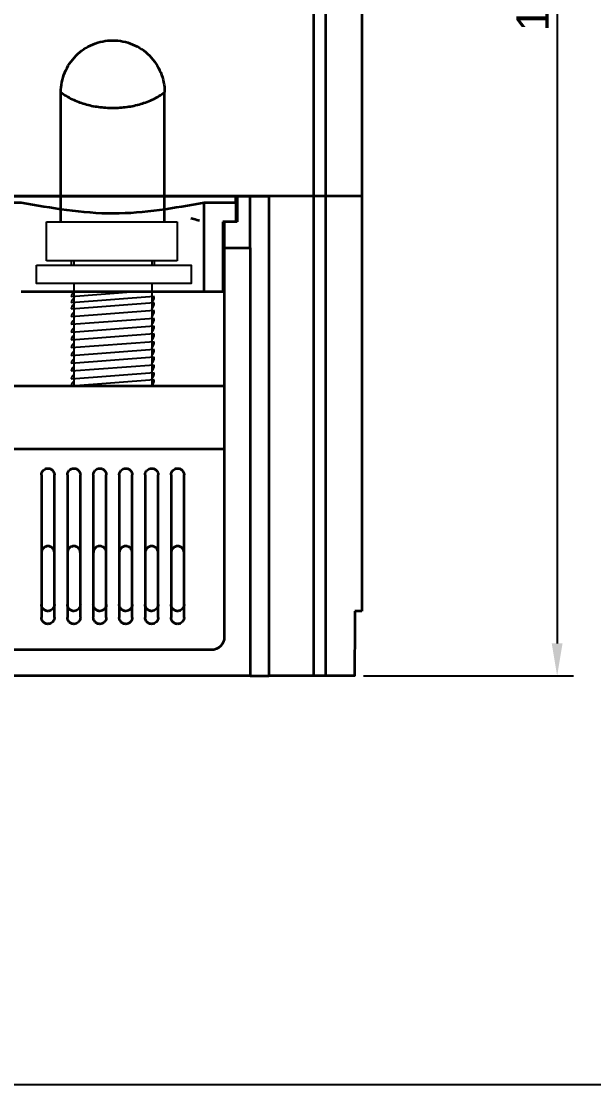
# Model space of a CAD drawing. Header units: millimetres. Extents: x 58 to 898, y 43 to 722.
# Drawn here: x 799.1 to 843.3, y 42.7 to 124.7 of the extents above; entities that cross this region are included whole.
import ezdxf

# ---------------------------------------------------------------- set-up
doc = ezdxf.new("R2010")
doc.units = ezdxf.units.MM
for name, color, linetype in [('3', 3, 'Continuous'), ('4', 133, 'Continuous'), ('55', 5, 'Continuous')]:
    doc.layers.add(name, color=color, linetype=linetype)
doc.styles.get("Standard").update_dxf_attribs({"font": 'BareunDotumPro1.ttf'})
doc.dimstyles.new('ISO-25', dxfattribs={"dimtxt": 2.5, "dimasz": 2.5, "dimexe": 1.25, "dimexo": 0.625, "dimtad": 1, "dimtxsty": 'Standard', "dimcen": 2.5, "dimadec": 0, "dimazin": 0, "dimtfac": 1, "dimtmove": 0, "dimatfit": 3, "dimfxl": 0, "dimarcsym": 0})

# ---------------------------------------------------------------- blocks, each defined once
blk = doc.blocks.new('*D166')
at = {"color": 0, "lineweight": -2}
for p, q in [((824.661, 179.195), (841.68, 179.195)), ((840.43, 176.695), (840.43, 76.695)), ((825.485, 74.195), (841.68, 74.195))]:
    blk.add_line(p, q, dxfattribs=at)
at = {"color": 0}
for points in [[(840.847, 176.695), (840.014, 176.695), (840.43, 179.195)], [(840.014, 76.695), (840.847, 76.695), (840.43, 74.195)]]:
    blk.add_solid(points, dxfattribs=at)
at = {"layer": 'Defpoints', "color": 0}
for p in [(824.036, 179.195), (824.86, 74.195), (840.43, 74.195)]:
    blk.add_point(p, dxfattribs=at)
at = {"color": 0, "insert": (838.555, 126.695), "char_height": 2.5, "attachment_point": 5, "rotation": 90}
blk.add_mtext('105', dxfattribs=at)

msp = doc.modelspace()

# ---------------------------------------------------------------- linework, layer by layer
at = {"color": 0, "linetype": 'ByBlock', "lineweight": 35}
for p, q in [((821.654, 74.195), (821.654, 163.895)), ((822.599, 74.195), (822.599, 163.895)), ((825.36, 163.895), (825.36, 111.195)), ((802.16, 109.195), (802.16, 119.195)), ((810.16, 109.195), (810.16, 119.195)), ((825.36, 111.195), (745.36, 111.195)), ((812.86, 111.195), (757.86, 111.195))]:
    msp.add_line(p, q, dxfattribs=at)
msp.add_lwpolyline([(57.955, 623.708), (897.871, 623.708), (897.871, 42.67), (57.955, 42.67)], close=True)
for points, knots in [([(802.16, 119.195), (802.16, 119.716), (802.368, 120.768), (803.258, 122.097), (804.588, 122.987), (805.64, 123.195), (806.16, 123.195)], [0, 0, 0, 0, 1.560723, 3.121445, 4.682168, 6.24289, 6.24289, 6.24289, 6.24289]), ([(806.16, 123.195), (806.68, 123.195), (807.732, 122.987), (809.062, 122.097), (809.952, 120.768), (810.16, 119.716), (810.16, 119.195)], [0, 0, 0, 0, 1.560723, 3.121445, 4.682168, 6.24289, 6.24289, 6.24289, 6.24289]), ([(802.16, 119.195), (802.43, 118.993), (803.023, 118.637), (804.006, 118.265), (805.064, 118.043), (806.16, 117.97), (807.256, 118.043), (808.314, 118.265), (809.298, 118.637), (809.89, 118.993), (810.16, 119.195)], [0, 0, 0, 0, 1.012314, 2.059029, 3.140808, 4.242998, 5.345189, 6.426967, 7.473683, 8.485997, 8.485997, 8.485997, 8.485997]), ([(812.86, 109.287), (812.786, 109.306), (812.638, 109.345), (812.414, 109.405), (812.264, 109.444), (812.189, 109.464)], [0, 0, 0, 0, 0.2286263, 0.4602496, 0.6945884, 0.6945884, 0.6945884, 0.6945884])]:
    msp.add_open_spline(points, degree=3, knots=knots, dxfattribs=at)
at = {"layer": '3', "color": 0, "linetype": 'ByBlock', "lineweight": 35}
for p, q in [((755.06, 111.195), (815.66, 111.195)), ((815.66, 110.66), (815.66, 111.195)), ((799.103, 110.66), (792.418, 110.66)), ((815.66, 110.66), (813.218, 110.66)), ((813.218, 103.796), (813.218, 110.66)), ((815.66, 110.66), (815.66, 109.195)), ((814.76, 109.195), (814.66, 109.195)), ((814.66, 109.195), (814.66, 103.796)), ((814.66, 103.796), (813.218, 103.796))]:
    msp.add_line(p, q, dxfattribs=at)
at = {"layer": '3'}
for p, q in [((801.055, 109.195), (811.136, 109.195)), ((801.055, 106.21), (801.055, 109.195)), ((811.136, 109.195), (811.136, 106.21)), ((811.136, 106.21), (801.055, 106.21)), ((802.96, 106.21), (802.96, 105.868)), ((803.16, 106.21), (803.16, 105.868)), ((809.16, 106.21), (809.16, 105.868)), ((809.36, 106.21), (809.36, 105.868)), ((803.16, 104.454), (803.16, 96.545)), ((809.16, 104.454), (809.16, 96.545)), ((807.904, 103.796), (802.96, 103.425)), ((809.36, 103.44), (802.96, 102.96)), ((809.36, 102.96), (802.96, 102.48)), ((809.36, 102.36), (802.96, 101.88)), ((809.36, 101.76), (802.96, 101.28)), ((809.36, 101.16), (802.96, 100.68)), ((809.36, 100.56), (802.96, 100.08)), ((809.36, 99.96), (802.96, 99.48)), ((809.36, 99.36), (802.96, 98.88)), ((809.36, 98.76), (802.96, 98.28)), ((809.36, 98.16), (802.96, 97.68)), ((809.36, 97.56), (802.96, 97.08)), ((809.36, 97.025), (802.96, 96.545))]:
    msp.add_line(p, q, dxfattribs=at)
msp.add_lwpolyline([(800.276, 105.868), (812.205, 105.868), (812.205, 104.454), (800.276, 104.454)], close=True, dxfattribs=at)
for centre, radius, start, end in [((803.375, 103.425), 0.414, 121.1623, 180), ((808.667, 103.44), 0.693, 314.35203, 0), ((803.375, 102.96), 0.414, 121.1623, 180), ((803.375, 102.48), 0.414, 121.1623, 180), ((808.667, 102.96), 0.693, 314.35203, 0), ((803.375, 101.88), 0.414, 121.1623, 180), ((808.667, 102.36), 0.693, 314.35203, 0), ((808.667, 101.76), 0.693, 314.35203, 0), ((803.375, 101.28), 0.414, 121.1623, 180), ((803.375, 100.68), 0.414, 121.1623, 180), ((808.667, 101.16), 0.693, 314.35203, 0), ((803.375, 100.095), 0.414, 121.1623, 180), ((808.667, 100.56), 0.693, 314.35203, 0), ((803.375, 99.495), 0.414, 121.1623, 180), ((803.375, 98.88), 0.414, 121.1623, 180), ((808.667, 99.96), 0.693, 314.35203, 0), ((808.667, 99.36), 0.693, 314.35203, 0), ((803.375, 98.28), 0.414, 121.1623, 180), ((808.667, 98.76), 0.693, 314.35203, 0), ((803.375, 97.68), 0.414, 121.1623, 180), ((808.667, 98.16), 0.693, 314.35203, 0), ((803.375, 97.08), 0.414, 121.1623, 180), ((803.375, 96.56), 0.414, 121.1623, 180), ((808.667, 97.56), 0.693, 314.35203, 0), ((808.667, 97.025), 0.693, 314.35203, 0)]:
    msp.add_arc(centre, radius, start, end, dxfattribs=at)
at = {"layer": '3', "color": 0, "linetype": 'ByBlock', "lineweight": 35}
msp.add_open_spline([(813.218, 110.66), (810.929, 110.277), (808.607, 109.846), (803.806, 109.836), (801.406, 110.275), (799.103, 110.66)], degree=3, knots=[0, 0, 0, 0, 0.5, 0.5, 1, 1, 1, 1], dxfattribs=at)
msp.add_rational_spline([(813.218, 103.796), (808.576, 103.796), (803.744, 103.796), (799.103, 103.796)], [0.989961183242, 0.963981359512, 0.963981359512, 0.989961183242], degree=3, dxfattribs=at)
at = {"layer": '4', "color": 0, "linetype": 'ByBlock', "lineweight": 35}
for p, q in [((815.66, 111.195), (815.76, 111.195)), ((815.76, 111.195), (816.76, 111.195)), ((815.76, 111.195), (815.76, 109.195)), ((816.76, 107.195), (816.76, 111.195)), ((816.76, 111.195), (818.195, 111.195)), ((818.195, 111.195), (818.195, 74.195)), ((825.36, 111.195), (818.195, 111.195)), ((825.36, 111.195), (825.36, 79.195)), ((815.76, 109.195), (814.76, 109.195)), ((814.76, 109.195), (814.76, 107.195)), ((814.76, 107.195), (814.76, 77.195)), ((814.76, 107.195), (816.76, 107.195)), ((816.76, 107.195), (816.76, 74.195)), ((800.66, 89.695), (800.66, 78.695)), ((801.66, 78.695), (801.66, 89.695)), ((802.66, 89.695), (802.66, 78.695)), ((803.66, 78.695), (803.66, 89.695)), ((804.66, 89.695), (804.66, 78.695)), ((805.66, 78.695), (805.66, 89.695)), ((806.66, 89.695), (806.66, 78.695)), ((807.66, 78.695), (807.66, 89.695)), ((808.66, 89.695), (808.66, 78.695)), ((809.66, 78.695), (809.66, 89.695)), ((810.66, 89.695), (810.66, 78.695)), ((811.66, 78.695), (811.66, 89.695)), ((825.36, 79.195), (824.823, 79.195)), ((813.76, 76.195), (798.56, 76.195)), ((816.76, 74.195), (753.96, 74.195)), ((816.76, 74.195), (818.195, 74.195)), ((824.81, 74.195), (818.195, 74.195))]:
    msp.add_line(p, q, dxfattribs=at)
at = {"layer": '4', "color": 0, "linetype": 'ByBlock', "lineweight": 35, "extrusion": (0, 0, -1)}
msp.add_arc((-813.76, 77.195), 1, 180, 270, dxfattribs=at)
at = {"layer": '4', "color": 0, "linetype": 'ByBlock', "lineweight": 35}
for points in [[(814.76, 96.545), (809.144, 96.545), (803.176, 96.545), (797.56, 96.545)], [(797.56, 91.695), (803.176, 91.695), (809.144, 91.695), (814.76, 91.695)]]:
    msp.add_rational_spline(points, [1, 0.960635087259, 0.960635087259, 1], degree=3, dxfattribs=at)
for points, knots in [([(800.66, 89.695), (800.66, 89.729), (800.663, 89.762), (800.677, 89.826), (800.686, 89.859), (800.712, 89.92), (800.728, 89.948), (800.764, 90.003), (800.786, 90.028), (800.855, 90.097), (800.911, 90.134), (801, 90.17), (801.032, 90.18), (801.095, 90.192), (801.127, 90.195), (801.192, 90.195), (801.224, 90.192), (801.288, 90.18), (801.319, 90.171), (801.379, 90.146), (801.408, 90.131), (801.462, 90.095), (801.488, 90.075), (801.535, 90.028), (801.556, 90.003), (801.592, 89.949), (801.608, 89.92), (801.634, 89.858), (801.644, 89.827), (801.657, 89.762), (801.66, 89.729), (801.66, 89.695)], [0, 0, 0, 0, 0.0625, 0.0625, 0.125, 0.125, 0.1875, 0.1875, 0.25, 0.25, 0.375, 0.375, 0.4375, 0.4375, 0.5, 0.5, 0.5625, 0.5625, 0.625, 0.625, 0.6875, 0.6875, 0.75, 0.75, 0.8125, 0.8125, 0.875, 0.875, 0.9375, 0.9375, 1, 1, 1, 1]), ([(802.66, 89.695), (802.66, 89.729), (802.663, 89.761), (802.676, 89.826), (802.686, 89.857), (802.711, 89.918), (802.727, 89.947), (802.763, 90.001), (802.784, 90.027), (802.854, 90.096), (802.909, 90.133), (803.029, 90.182), (803.095, 90.195), (803.192, 90.195), (803.225, 90.192), (803.289, 90.18), (803.32, 90.17), (803.381, 90.145), (803.41, 90.13), (803.464, 90.094), (803.489, 90.073), (803.536, 90.027), (803.557, 90.001), (803.593, 89.947), (803.609, 89.918), (803.634, 89.857), (803.644, 89.826), (803.657, 89.762), (803.66, 89.729), (803.66, 89.695)], [0, 0, 0, 0, 0.0625, 0.0625, 0.125, 0.125, 0.1875, 0.1875, 0.25, 0.25, 0.375, 0.375, 0.5, 0.5, 0.5625, 0.5625, 0.625, 0.625, 0.6875, 0.6875, 0.75, 0.75, 0.8125, 0.8125, 0.875, 0.875, 0.9375, 0.9375, 1, 1, 1, 1]), ([(804.66, 89.695), (804.66, 89.729), (804.663, 89.761), (804.676, 89.825), (804.686, 89.857), (804.711, 89.917), (804.726, 89.946), (804.763, 90.001), (804.784, 90.026), (804.853, 90.095), (804.909, 90.133), (805.029, 90.182), (805.095, 90.195), (805.193, 90.195), (805.226, 90.192), (805.29, 90.179), (805.321, 90.17), (805.382, 90.145), (805.411, 90.129), (805.465, 90.093), (805.49, 90.072), (805.537, 90.026), (805.558, 90.001), (805.594, 89.946), (805.609, 89.917), (805.635, 89.857), (805.644, 89.826), (805.657, 89.762), (805.66, 89.728), (805.66, 89.695)], [0, 0, 0, 0, 0.0625, 0.0625, 0.125, 0.125, 0.1875, 0.1875, 0.25, 0.25, 0.375, 0.375, 0.5, 0.5, 0.5625, 0.5625, 0.625, 0.625, 0.6875, 0.6875, 0.75, 0.75, 0.8125, 0.8125, 0.875, 0.875, 0.9375, 0.9375, 1, 1, 1, 1]), ([(806.66, 89.695), (806.66, 89.729), (806.663, 89.761), (806.676, 89.825), (806.686, 89.857), (806.711, 89.917), (806.726, 89.946), (806.763, 90), (806.784, 90.026), (806.853, 90.095), (806.909, 90.132), (807.029, 90.182), (807.095, 90.195), (807.193, 90.195), (807.226, 90.192), (807.29, 90.179), (807.321, 90.17), (807.381, 90.145), (807.411, 90.129), (807.465, 90.093), (807.49, 90.073), (807.537, 90.026), (807.557, 90.001), (807.594, 89.947), (807.609, 89.917), (807.634, 89.857), (807.644, 89.826), (807.657, 89.762), (807.66, 89.729), (807.66, 89.695)], [0, 0, 0, 0, 0.0625, 0.0625, 0.125, 0.125, 0.1875, 0.1875, 0.25, 0.25, 0.375, 0.375, 0.5, 0.5, 0.5625, 0.5625, 0.625, 0.625, 0.6875, 0.6875, 0.75, 0.75, 0.8125, 0.8125, 0.875, 0.875, 0.9375, 0.9375, 1, 1, 1, 1]), ([(808.66, 89.695), (808.66, 89.729), (808.663, 89.761), (808.676, 89.825), (808.686, 89.857), (808.711, 89.918), (808.727, 89.947), (808.763, 90.001), (808.784, 90.027), (808.854, 90.096), (808.91, 90.133), (809.03, 90.183), (809.095, 90.195), (809.193, 90.195), (809.226, 90.192), (809.29, 90.179), (809.321, 90.17), (809.381, 90.145), (809.41, 90.13), (809.464, 90.094), (809.489, 90.073), (809.536, 90.027), (809.557, 90.001), (809.593, 89.947), (809.609, 89.918), (809.634, 89.857), (809.644, 89.826), (809.657, 89.762), (809.66, 89.729), (809.66, 89.695)], [0, 0, 0, 0, 0.0625, 0.0625, 0.125, 0.125, 0.1875, 0.1875, 0.25, 0.25, 0.375, 0.375, 0.5, 0.5, 0.5625, 0.5625, 0.625, 0.625, 0.6875, 0.6875, 0.75, 0.75, 0.8125, 0.8125, 0.875, 0.875, 0.9375, 0.9375, 1, 1, 1, 1]), ([(810.66, 89.695), (810.66, 89.729), (810.664, 89.762), (810.677, 89.826), (810.686, 89.859), (810.712, 89.919), (810.728, 89.948), (810.764, 90.003), (810.786, 90.029), (810.856, 90.097), (810.911, 90.134), (811.001, 90.171), (811.033, 90.18), (811.097, 90.192), (811.129, 90.195), (811.193, 90.195), (811.226, 90.192), (811.289, 90.18), (811.32, 90.17), (811.38, 90.146), (811.409, 90.13), (811.463, 90.095), (811.488, 90.074), (811.535, 90.028), (811.556, 90.003), (811.592, 89.949), (811.608, 89.92), (811.634, 89.858), (811.644, 89.827), (811.657, 89.762), (811.66, 89.729), (811.66, 89.695)], [0, 0, 0, 0, 0.0625, 0.0625, 0.125, 0.125, 0.1875, 0.1875, 0.25, 0.25, 0.375, 0.375, 0.4375, 0.4375, 0.5, 0.5, 0.5625, 0.5625, 0.625, 0.625, 0.6875, 0.6875, 0.75, 0.75, 0.8125, 0.8125, 0.875, 0.875, 0.9375, 0.9375, 1, 1, 1, 1]), ([(801.66, 83.695), (801.66, 83.729), (801.657, 83.762), (801.644, 83.827), (801.634, 83.859), (801.608, 83.92), (801.593, 83.949), (801.556, 84.003), (801.534, 84.029), (801.464, 84.098), (801.408, 84.134), (801.319, 84.171), (801.287, 84.18), (801.224, 84.192), (801.192, 84.195), (801.127, 84.195), (801.094, 84.192), (801.031, 84.18), (801, 84.17), (800.94, 84.146), (800.911, 84.13), (800.858, 84.095), (800.832, 84.074), (800.762, 84.005), (800.725, 83.95), (800.686, 83.859), (800.677, 83.827), (800.664, 83.762), (800.66, 83.729), (800.66, 83.695)], [0, 0, 0, 0, 0.0625, 0.0625, 0.125, 0.125, 0.1875, 0.1875, 0.25, 0.25, 0.375, 0.375, 0.4375, 0.4375, 0.5, 0.5, 0.5625, 0.5625, 0.625, 0.625, 0.6875, 0.6875, 0.75, 0.75, 0.875, 0.875, 0.9375, 0.9375, 1, 1, 1, 1]), ([(803.66, 83.695), (803.66, 83.729), (803.657, 83.761), (803.644, 83.825), (803.634, 83.857), (803.609, 83.918), (803.594, 83.947), (803.557, 84.001), (803.536, 84.027), (803.466, 84.096), (803.411, 84.133), (803.29, 84.183), (803.225, 84.195), (803.127, 84.195), (803.095, 84.192), (803.031, 84.179), (803, 84.17), (802.939, 84.145), (802.91, 84.13), (802.856, 84.094), (802.831, 84.073), (802.784, 84.027), (802.763, 84.001), (802.727, 83.947), (802.711, 83.918), (802.686, 83.857), (802.676, 83.826), (802.663, 83.762), (802.66, 83.729), (802.66, 83.695)], [0, 0, 0, 0, 0.0625, 0.0625, 0.125, 0.125, 0.1875, 0.1875, 0.25, 0.25, 0.375, 0.375, 0.5, 0.5, 0.5625, 0.5625, 0.625, 0.625, 0.6875, 0.6875, 0.75, 0.75, 0.8125, 0.8125, 0.875, 0.875, 0.9375, 0.9375, 1, 1, 1, 1]), ([(805.66, 83.695), (805.66, 83.729), (805.657, 83.761), (805.644, 83.825), (805.635, 83.857), (805.609, 83.917), (805.594, 83.946), (805.558, 84), (805.537, 84.026), (805.467, 84.095), (805.412, 84.132), (805.291, 84.182), (805.226, 84.195), (805.128, 84.195), (805.095, 84.192), (805.031, 84.179), (805, 84.17), (804.939, 84.145), (804.91, 84.129), (804.856, 84.093), (804.83, 84.073), (804.784, 84.026), (804.763, 84.001), (804.727, 83.947), (804.711, 83.917), (804.686, 83.857), (804.676, 83.826), (804.663, 83.762), (804.66, 83.729), (804.66, 83.695)], [0, 0, 0, 0, 0.0625, 0.0625, 0.125, 0.125, 0.1875, 0.1875, 0.25, 0.25, 0.375, 0.375, 0.5, 0.5, 0.5625, 0.5625, 0.625, 0.625, 0.6875, 0.6875, 0.75, 0.75, 0.8125, 0.8125, 0.875, 0.875, 0.9375, 0.9375, 1, 1, 1, 1]), ([(807.66, 83.695), (807.66, 83.728), (807.657, 83.762), (807.644, 83.826), (807.635, 83.857), (807.609, 83.917), (807.594, 83.946), (807.558, 84.001), (807.537, 84.026), (807.49, 84.072), (807.465, 84.093), (807.411, 84.129), (807.382, 84.145), (807.321, 84.17), (807.29, 84.179), (807.226, 84.192), (807.193, 84.195), (807.095, 84.196), (807.029, 84.182), (806.909, 84.133), (806.853, 84.096), (806.784, 84.026), (806.763, 84.001), (806.726, 83.946), (806.711, 83.917), (806.686, 83.857), (806.676, 83.825), (806.663, 83.761), (806.66, 83.729), (806.66, 83.695)], [0, 0, 0, 0, 0.0625, 0.0625, 0.125, 0.125, 0.1875, 0.1875, 0.25, 0.25, 0.3125, 0.3125, 0.375, 0.375, 0.4375, 0.4375, 0.5, 0.5, 0.625, 0.625, 0.75, 0.75, 0.8125, 0.8125, 0.875, 0.875, 0.9375, 0.9375, 1, 1, 1, 1]), ([(809.66, 83.695), (809.66, 83.729), (809.657, 83.762), (809.644, 83.826), (809.634, 83.857), (809.609, 83.918), (809.593, 83.947), (809.557, 84.001), (809.536, 84.026), (809.49, 84.073), (809.464, 84.094), (809.41, 84.13), (809.381, 84.145), (809.321, 84.17), (809.29, 84.179), (809.226, 84.192), (809.193, 84.195), (809.096, 84.196), (809.03, 84.183), (808.91, 84.133), (808.854, 84.096), (808.785, 84.027), (808.763, 84.001), (808.727, 83.947), (808.711, 83.918), (808.686, 83.858), (808.676, 83.826), (808.663, 83.761), (808.66, 83.729), (808.66, 83.695)], [0, 0, 0, 0, 0.0625, 0.0625, 0.125, 0.125, 0.1875, 0.1875, 0.25, 0.25, 0.3125, 0.3125, 0.375, 0.375, 0.4375, 0.4375, 0.5, 0.5, 0.625, 0.625, 0.75, 0.75, 0.8125, 0.8125, 0.875, 0.875, 0.9375, 0.9375, 1, 1, 1, 1]), ([(811.66, 83.695), (811.66, 83.729), (811.657, 83.762), (811.644, 83.827), (811.634, 83.859), (811.608, 83.92), (811.592, 83.949), (811.556, 84.003), (811.535, 84.028), (811.488, 84.074), (811.463, 84.095), (811.409, 84.13), (811.38, 84.146), (811.32, 84.17), (811.289, 84.18), (811.226, 84.192), (811.193, 84.195), (811.129, 84.196), (811.097, 84.193), (811.033, 84.18), (811.002, 84.171), (810.912, 84.134), (810.856, 84.098), (810.786, 84.029), (810.765, 84.003), (810.728, 83.949), (810.712, 83.92), (810.686, 83.859), (810.677, 83.827), (810.663, 83.762), (810.66, 83.729), (810.66, 83.695)], [0, 0, 0, 0, 0.0625, 0.0625, 0.125, 0.125, 0.1875, 0.1875, 0.25, 0.25, 0.3125, 0.3125, 0.375, 0.375, 0.4375, 0.4375, 0.5, 0.5, 0.5625, 0.5625, 0.625, 0.625, 0.75, 0.75, 0.8125, 0.8125, 0.875, 0.875, 0.9375, 0.9375, 1, 1, 1, 1]), ([(801.66, 79.695), (801.66, 79.662), (801.657, 79.629), (801.644, 79.564), (801.634, 79.532), (801.608, 79.471), (801.593, 79.442), (801.556, 79.388), (801.534, 79.362), (801.464, 79.293), (801.409, 79.257), (801.319, 79.22), (801.287, 79.211), (801.224, 79.198), (801.192, 79.195), (801.127, 79.196), (801.094, 79.199), (801.031, 79.211), (801, 79.221), (800.941, 79.245), (800.911, 79.26), (800.858, 79.296), (800.832, 79.316), (800.762, 79.386), (800.725, 79.441), (800.686, 79.532), (800.677, 79.564), (800.664, 79.628), (800.66, 79.662), (800.66, 79.695)], [0, 0, 0, 0, 0.0625, 0.0625, 0.125, 0.125, 0.1875, 0.1875, 0.25, 0.25, 0.375, 0.375, 0.4375, 0.4375, 0.5, 0.5, 0.5625, 0.5625, 0.625, 0.625, 0.6875, 0.6875, 0.75, 0.75, 0.875, 0.875, 0.9375, 0.9375, 1, 1, 1, 1]), ([(803.66, 79.695), (803.66, 79.662), (803.657, 79.63), (803.644, 79.565), (803.634, 79.534), (803.609, 79.473), (803.594, 79.444), (803.557, 79.39), (803.536, 79.364), (803.466, 79.295), (803.411, 79.258), (803.29, 79.208), (803.225, 79.195), (803.127, 79.195), (803.094, 79.199), (803.031, 79.211), (803, 79.221), (802.939, 79.246), (802.91, 79.261), (802.856, 79.297), (802.831, 79.318), (802.784, 79.364), (802.763, 79.389), (802.727, 79.444), (802.711, 79.473), (802.686, 79.534), (802.676, 79.565), (802.663, 79.629), (802.66, 79.662), (802.66, 79.695)], [0, 0, 0, 0, 0.0625, 0.0625, 0.125, 0.125, 0.1875, 0.1875, 0.25, 0.25, 0.375, 0.375, 0.5, 0.5, 0.5625, 0.5625, 0.625, 0.625, 0.6875, 0.6875, 0.75, 0.75, 0.8125, 0.8125, 0.875, 0.875, 0.9375, 0.9375, 1, 1, 1, 1]), ([(805.66, 79.695), (805.66, 79.662), (805.657, 79.63), (805.644, 79.566), (805.635, 79.534), (805.609, 79.474), (805.594, 79.445), (805.558, 79.391), (805.537, 79.365), (805.467, 79.296), (805.412, 79.258), (805.291, 79.209), (805.225, 79.195), (805.128, 79.195), (805.095, 79.199), (805.031, 79.211), (804.999, 79.221), (804.939, 79.246), (804.91, 79.262), (804.855, 79.298), (804.83, 79.318), (804.784, 79.365), (804.763, 79.39), (804.727, 79.444), (804.711, 79.474), (804.686, 79.534), (804.676, 79.565), (804.663, 79.629), (804.66, 79.662), (804.66, 79.695)], [0, 0, 0, 0, 0.0625, 0.0625, 0.125, 0.125, 0.1875, 0.1875, 0.25, 0.25, 0.375, 0.375, 0.5, 0.5, 0.5625, 0.5625, 0.625, 0.625, 0.6875, 0.6875, 0.75, 0.75, 0.8125, 0.8125, 0.875, 0.875, 0.9375, 0.9375, 1, 1, 1, 1]), ([(807.66, 79.695), (807.66, 79.662), (807.657, 79.63), (807.644, 79.566), (807.635, 79.534), (807.609, 79.474), (807.594, 79.445), (807.558, 79.391), (807.537, 79.365), (807.468, 79.296), (807.412, 79.259), (807.292, 79.209), (807.226, 79.196), (807.128, 79.195), (807.095, 79.199), (807.031, 79.211), (807, 79.221), (806.939, 79.246), (806.91, 79.261), (806.856, 79.298), (806.83, 79.318), (806.784, 79.365), (806.763, 79.39), (806.727, 79.444), (806.711, 79.473), (806.686, 79.534), (806.676, 79.565), (806.663, 79.629), (806.66, 79.662), (806.66, 79.695)], [0, 0, 0, 0, 0.0625, 0.0625, 0.125, 0.125, 0.1875, 0.1875, 0.25, 0.25, 0.375, 0.375, 0.5, 0.5, 0.5625, 0.5625, 0.625, 0.625, 0.6875, 0.6875, 0.75, 0.75, 0.8125, 0.8125, 0.875, 0.875, 0.9375, 0.9375, 1, 1, 1, 1]), ([(809.66, 79.695), (809.66, 79.662), (809.657, 79.63), (809.644, 79.565), (809.634, 79.534), (809.609, 79.473), (809.594, 79.444), (809.557, 79.39), (809.536, 79.364), (809.467, 79.295), (809.411, 79.258), (809.291, 79.209), (809.226, 79.196), (809.128, 79.195), (809.095, 79.199), (809.032, 79.211), (809.001, 79.221), (808.94, 79.245), (808.911, 79.261), (808.857, 79.297), (808.831, 79.317), (808.784, 79.364), (808.764, 79.389), (808.727, 79.443), (808.711, 79.473), (808.686, 79.533), (808.676, 79.565), (808.663, 79.629), (808.66, 79.662), (808.66, 79.695)], [0, 0, 0, 0, 0.0625, 0.0625, 0.125, 0.125, 0.1875, 0.1875, 0.25, 0.25, 0.375, 0.375, 0.5, 0.5, 0.5625, 0.5625, 0.625, 0.625, 0.6875, 0.6875, 0.75, 0.75, 0.8125, 0.8125, 0.875, 0.875, 0.9375, 0.9375, 1, 1, 1, 1]), ([(811.66, 79.695), (811.66, 79.662), (811.657, 79.629), (811.644, 79.564), (811.634, 79.532), (811.608, 79.471), (811.593, 79.443), (811.556, 79.388), (811.535, 79.363), (811.465, 79.294), (811.41, 79.257), (811.32, 79.221), (811.289, 79.211), (811.225, 79.199), (811.193, 79.196), (811.129, 79.195), (811.096, 79.199), (811.033, 79.211), (811.002, 79.22), (810.942, 79.244), (810.913, 79.26), (810.858, 79.295), (810.833, 79.316), (810.786, 79.362), (810.765, 79.388), (810.728, 79.442), (810.712, 79.471), (810.686, 79.532), (810.677, 79.564), (810.664, 79.628), (810.66, 79.662), (810.66, 79.695)], [0, 0, 0, 0, 0.0625, 0.0625, 0.125, 0.125, 0.1875, 0.1875, 0.25, 0.25, 0.375, 0.375, 0.4375, 0.4375, 0.5, 0.5, 0.5625, 0.5625, 0.625, 0.625, 0.6875, 0.6875, 0.75, 0.75, 0.8125, 0.8125, 0.875, 0.875, 0.9375, 0.9375, 1, 1, 1, 1]), ([(801.66, 78.695), (801.66, 78.662), (801.657, 78.629), (801.644, 78.564), (801.634, 78.532), (801.608, 78.471), (801.593, 78.442), (801.556, 78.388), (801.534, 78.362), (801.465, 78.293), (801.409, 78.257), (801.319, 78.22), (801.287, 78.211), (801.224, 78.198), (801.191, 78.195), (801.127, 78.196), (801.094, 78.199), (801.031, 78.211), (801, 78.221), (800.94, 78.245), (800.911, 78.261), (800.857, 78.296), (800.832, 78.317), (800.785, 78.363), (800.764, 78.388), (800.728, 78.442), (800.712, 78.472), (800.686, 78.533), (800.677, 78.564), (800.664, 78.629), (800.66, 78.662), (800.66, 78.695)], [0, 0, 0, 0, 0.0625, 0.0625, 0.125, 0.125, 0.1875, 0.1875, 0.25, 0.25, 0.375, 0.375, 0.4375, 0.4375, 0.5, 0.5, 0.5625, 0.5625, 0.625, 0.625, 0.6875, 0.6875, 0.75, 0.75, 0.8125, 0.8125, 0.875, 0.875, 0.9375, 0.9375, 1, 1, 1, 1]), ([(803.66, 78.695), (803.66, 78.662), (803.657, 78.63), (803.644, 78.565), (803.634, 78.533), (803.609, 78.473), (803.593, 78.444), (803.557, 78.39), (803.536, 78.364), (803.466, 78.295), (803.41, 78.258), (803.29, 78.208), (803.224, 78.195), (803.127, 78.196), (803.094, 78.199), (803.03, 78.212), (802.999, 78.221), (802.939, 78.246), (802.91, 78.261), (802.856, 78.297), (802.831, 78.318), (802.784, 78.365), (802.763, 78.39), (802.727, 78.444), (802.711, 78.473), (802.686, 78.534), (802.676, 78.565), (802.664, 78.629), (802.66, 78.662), (802.66, 78.695)], [0, 0, 0, 0, 0.0625, 0.0625, 0.125, 0.125, 0.1875, 0.1875, 0.25, 0.25, 0.375, 0.375, 0.5, 0.5, 0.5625, 0.5625, 0.625, 0.625, 0.6875, 0.6875, 0.75, 0.75, 0.8125, 0.8125, 0.875, 0.875, 0.9375, 0.9375, 1, 1, 1, 1]), ([(805.66, 78.695), (805.66, 78.662), (805.657, 78.63), (805.644, 78.566), (805.634, 78.534), (805.609, 78.473), (805.594, 78.445), (805.558, 78.39), (805.536, 78.365), (805.467, 78.295), (805.411, 78.258), (805.291, 78.209), (805.225, 78.195), (805.127, 78.196), (805.094, 78.199), (805.03, 78.212), (804.999, 78.221), (804.939, 78.246), (804.909, 78.262), (804.855, 78.298), (804.83, 78.319), (804.783, 78.365), (804.763, 78.39), (804.726, 78.445), (804.711, 78.474), (804.686, 78.534), (804.676, 78.565), (804.664, 78.629), (804.66, 78.662), (804.66, 78.695)], [0, 0, 0, 0, 0.0625, 0.0625, 0.125, 0.125, 0.1875, 0.1875, 0.25, 0.25, 0.375, 0.375, 0.5, 0.5, 0.5625, 0.5625, 0.625, 0.625, 0.6875, 0.6875, 0.75, 0.75, 0.8125, 0.8125, 0.875, 0.875, 0.9375, 0.9375, 1, 1, 1, 1]), ([(807.66, 78.695), (807.66, 78.662), (807.657, 78.63), (807.644, 78.566), (807.635, 78.534), (807.609, 78.474), (807.594, 78.445), (807.558, 78.391), (807.537, 78.365), (807.467, 78.296), (807.412, 78.259), (807.292, 78.209), (807.226, 78.196), (807.128, 78.195), (807.095, 78.199), (807.031, 78.211), (807, 78.221), (806.939, 78.246), (806.91, 78.261), (806.856, 78.298), (806.83, 78.318), (806.784, 78.365), (806.763, 78.39), (806.727, 78.444), (806.711, 78.474), (806.686, 78.534), (806.676, 78.565), (806.663, 78.629), (806.66, 78.662), (806.66, 78.695)], [0, 0, 0, 0, 0.0625, 0.0625, 0.125, 0.125, 0.1875, 0.1875, 0.25, 0.25, 0.375, 0.375, 0.5, 0.5, 0.5625, 0.5625, 0.625, 0.625, 0.6875, 0.6875, 0.75, 0.75, 0.8125, 0.8125, 0.875, 0.875, 0.9375, 0.9375, 1, 1, 1, 1]), ([(809.66, 78.695), (809.66, 78.662), (809.657, 78.63), (809.644, 78.566), (809.634, 78.534), (809.609, 78.473), (809.594, 78.444), (809.557, 78.39), (809.536, 78.364), (809.467, 78.295), (809.411, 78.258), (809.321, 78.221), (809.29, 78.211), (809.226, 78.199), (809.193, 78.196), (809.128, 78.195), (809.095, 78.199), (809.032, 78.211), (809, 78.221), (808.94, 78.245), (808.911, 78.261), (808.857, 78.297), (808.831, 78.318), (808.784, 78.364), (808.764, 78.389), (808.727, 78.444), (808.711, 78.473), (808.686, 78.534), (808.676, 78.565), (808.663, 78.629), (808.66, 78.662), (808.66, 78.695)], [0, 0, 0, 0, 0.0625, 0.0625, 0.125, 0.125, 0.1875, 0.1875, 0.25, 0.25, 0.375, 0.375, 0.4375, 0.4375, 0.5, 0.5, 0.5625, 0.5625, 0.625, 0.625, 0.6875, 0.6875, 0.75, 0.75, 0.8125, 0.8125, 0.875, 0.875, 0.9375, 0.9375, 1, 1, 1, 1]), ([(811.66, 78.695), (811.66, 78.662), (811.657, 78.629), (811.644, 78.565), (811.634, 78.532), (811.608, 78.472), (811.593, 78.443), (811.556, 78.388), (811.535, 78.363), (811.465, 78.294), (811.41, 78.258), (811.32, 78.221), (811.289, 78.211), (811.225, 78.199), (811.193, 78.196), (811.129, 78.195), (811.096, 78.199), (811.033, 78.211), (811.002, 78.22), (810.942, 78.245), (810.912, 78.26), (810.858, 78.296), (810.833, 78.316), (810.786, 78.362), (810.765, 78.388), (810.728, 78.442), (810.712, 78.471), (810.686, 78.532), (810.677, 78.564), (810.664, 78.629), (810.66, 78.662), (810.66, 78.695)], [0, 0, 0, 0, 0.0625, 0.0625, 0.125, 0.125, 0.1875, 0.1875, 0.25, 0.25, 0.375, 0.375, 0.4375, 0.4375, 0.5, 0.5, 0.5625, 0.5625, 0.625, 0.625, 0.6875, 0.6875, 0.75, 0.75, 0.8125, 0.8125, 0.875, 0.875, 0.9375, 0.9375, 1, 1, 1, 1])]:
    msp.add_open_spline(points, degree=3, knots=knots, dxfattribs=at)
msp.add_open_spline([(824.823, 79.195), (824.818, 77.529), (824.814, 75.862), (824.81, 74.195)], degree=3, dxfattribs=at)
at = {"layer": '55', "color": 0, "linetype": 'ByBlock', "lineweight": 35}
msp.add_line((824.86, 74.195), (824.809, 74.195), dxfattribs=at)

# ---------------------------------------------------------------- dimensions: what is measured, and where the dimension line sits
dim = msp.add_linear_dim(base=(840.43, 74.195), p1=(824.036, 179.195), p2=(824.86, 74.195), angle=90, dimstyle='ISO-25')
dim.commit()
dim.dimension.update_dxf_attribs({"geometry": '*D166', "text_midpoint": (838.555, 126.695)})

doc.saveas('drawing.dxf')
